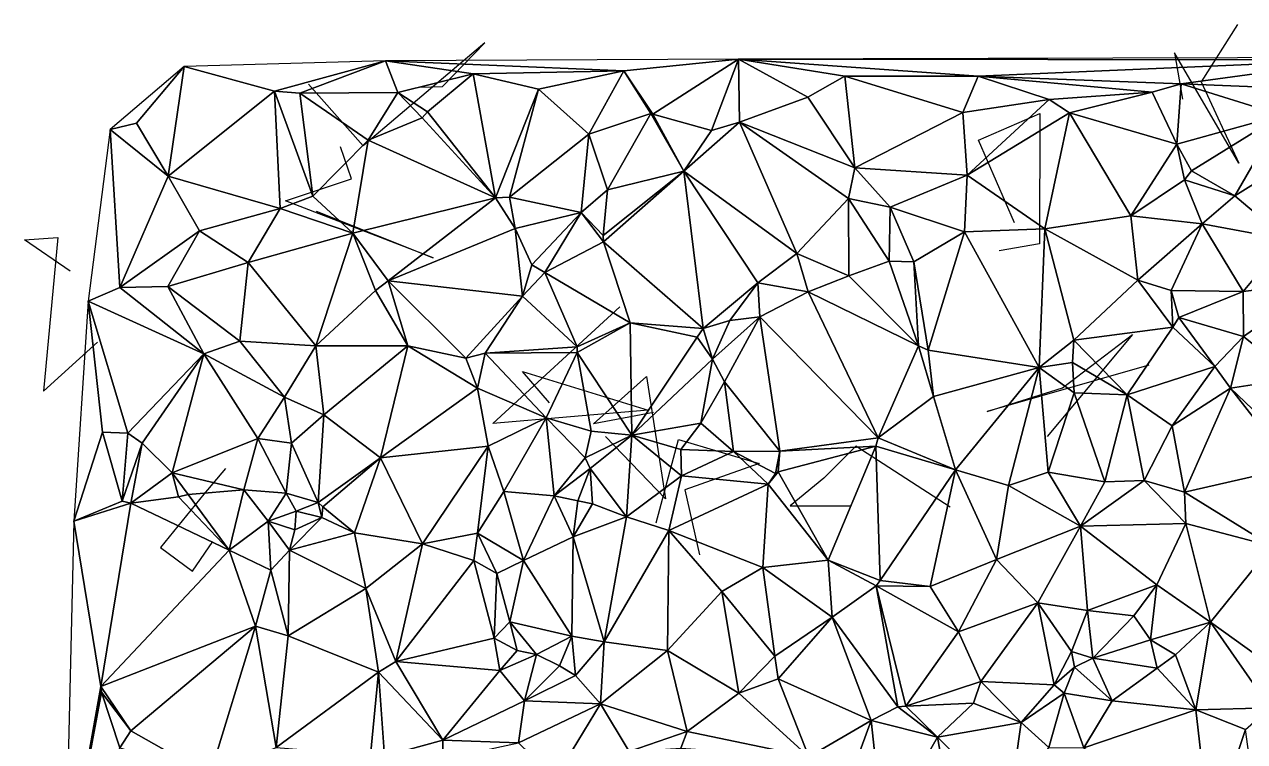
# Model space of a CAD drawing. Header units: metres. Extents: x -15.8 to 15.6, y -15.9 to 15.9.
# Drawn here: x -15.43 to -1.94, y 7.43 to 15.35 of the extents above; entities that cross this region are included whole.
import ezdxf

# ---------------------------------------------------------------- set-up
doc = ezdxf.new("R2010")
doc.units = ezdxf.units.M
doc.layers.add('CRACKS', color=1, linetype='Continuous')
doc.layers.add('STREET_MESH', color=7, linetype='Continuous')

msp = doc.modelspace()

# ---------------------------------------------------------------- linework, layer by layer
at = {"layer": 'CRACKS'}
for points in [[(-2.021, 15.354, 0.1), (-2.421, 14.719, 0.1), (-2.004, 13.82, 0.1), (-2.717, 15.04, 0.1), (-2.627, 14.529, 0.1)], [(-11.066, 14.661, 0.1), (-10.81, 14.669, 0.1), (-10.342, 15.149, 0.1), (-11.689, 14.01, 0.1), (-12.292, 14.694, 0.1)], [(-4.487, 13.162, 0.1), (-4.883, 14.075, 0.1), (-4.206, 14.37, 0.1), (-4.21, 12.929, 0.1), (-4.656, 12.851, 0.1)], [(-12.207, 13.288, 0.1), (-10.915, 12.775, 0.1), (-12.548, 13.404, 0.1), (-11.819, 13.647, 0.1), (-11.94, 14, 0.1)], [(-14.93, 12.627, 0.1), (-15.435, 12.973, 0.1), (-15.064, 12.998, 0.1), (-15.224, 11.301, 0.1), (-14.628, 11.842, 0.1)], [(-9.627, 11.169, 0.1), (-9.926, 11.518, 0.1), (-8.538, 11.088, 0.1), (-10.253, 10.941, 0.1), (-8.852, 12.232, 0.1)], [(-3, 11.587, 0.1), (-4.789, 11.076, 0.1), (-3.954, 11.335, 0.1), (-3.183, 11.926, 0.1), (-4.126, 10.8, 0.1)], [(-8.478, 11.065, 0.1), (-9.143, 10.937, 0.1), (-8.555, 11.461, 0.1), (-8.346, 10.111, 0.1), (-9.009, 10.797, 0.1)], [(-8.447, 9.845, 0.1), (-8.203, 10.766, 0.1), (-7.31, 10.499, 0.1), (-8.133, 10.208, 0.1), (-7.968, 9.49, 0.1)], [(-5.196, 10.018, 0.1), (-6.242, 10.692, 0.1), (-6.593, 10.336, 0.1), (-6.967, 10.032, 0.1), (-6.301, 10.031, 0.1)], [(-13.212, 10.446, 0.1), (-13.45, 10.16, 0.1), (-13.929, 9.573, 0.1), (-13.576, 9.311, 0.1), (-13.352, 9.637, 0.1)]]:
    msp.add_polyline3d(points, dxfattribs=at)
at = {"layer": 'STREET_MESH'}
for points in [[(-0.696, 14.964), (2.118, 14.997), (-7.539, 14.969)], [(-14.195, 14.263), (-13.667, 14.89), (-14.486, 14.192)], [(-14.195, 14.263), (-13.845, 13.675), (-13.667, 14.89)], [(-13.845, 13.675), (-12.668, 14.616), (-13.667, 14.89)], [(-12.668, 14.616), (-11.44, 14.951), (-13.667, 14.89)], [(-12.668, 14.616), (-12.389, 14.595), (-11.44, 14.951)], [(-12.389, 14.595), (-11.306, 14.603), (-11.44, 14.951)], [(-11.44, 14.951), (-8.806, 14.841), (-7.539, 14.969)], [(-11.306, 14.603), (-10.473, 14.806), (-11.44, 14.951)], [(-10.473, 14.806), (-8.806, 14.841), (-11.44, 14.951)], [(-8.806, 14.841), (-8.486, 14.363), (-7.539, 14.969)], [(-8.486, 14.363), (-7.835, 14.18), (-7.539, 14.969)], [(-7.835, 14.18), (-7.528, 14.274), (-7.539, 14.969)], [(-0.696, 14.964), (-7.539, 14.969), (-4.889, 14.783)], [(-7.539, 14.969), (-6.363, 14.782), (-4.889, 14.783)], [(-6.772, 14.55), (-6.363, 14.782), (-7.539, 14.969)], [(-7.528, 14.274), (-6.772, 14.55), (-7.539, 14.969)], [(-2.642, 14.696), (-0.696, 14.964), (-4.889, 14.783)], [(-0.696, 14.964), (-2.642, 14.696), (-1.267, 14.643)], [(-10.979, 14.386), (-10.473, 14.806), (-11.306, 14.603)], [(-10.473, 14.806), (-10.979, 14.386), (-10.225, 13.436)], [(-8.806, 14.841), (-10.473, 14.806), (-9.751, 14.639)], [(-9.751, 14.639), (-10.473, 14.806), (-10.225, 13.436)], [(-9.195, 14.139), (-8.806, 14.841), (-9.751, 14.639)], [(-8.508, 14.368), (-8.806, 14.841), (-9.195, 14.139)], [(-8.806, 14.841), (-8.508, 14.368), (-8.486, 14.363)], [(-6.363, 14.782), (-6.772, 14.55), (-6.25, 13.77)], [(-6.363, 14.782), (-5.058, 14.38), (-4.889, 14.783)], [(-6.363, 14.782), (-6.25, 13.77), (-5.058, 14.38)], [(-5.058, 14.38), (-4.101, 14.523), (-4.889, 14.783)], [(-2.963, 14.604), (-2.642, 14.696), (-4.889, 14.783)], [(-4.101, 14.523), (-2.963, 14.604), (-4.889, 14.783)], [(-12.668, 14.616), (-13.845, 13.675), (-12.606, 13.319)], [(-12.247, 13.456), (-12.668, 14.616), (-12.606, 13.319)], [(-12.668, 14.616), (-12.247, 13.456), (-12.389, 14.595)], [(-11.633, 14.074), (-11.306, 14.603), (-12.389, 14.595)], [(-12.247, 13.456), (-11.633, 14.074), (-12.389, 14.595)], [(-11.037, 14.323), (-11.306, 14.603), (-11.633, 14.074)], [(-11.037, 14.323), (-10.979, 14.386), (-11.306, 14.603)], [(-10.071, 13.446), (-9.751, 14.639), (-10.225, 13.436)], [(-10.071, 13.446), (-9.195, 14.139), (-9.751, 14.639)], [(-2.963, 14.604), (-4.101, 14.523), (-3.877, 14.378)], [(-2.69, 14.029), (-2.963, 14.604), (-3.877, 14.378)], [(-2.963, 14.604), (-2.69, 14.029), (-2.642, 14.696)], [(-2.69, 14.029), (-1.534, 14.35), (-2.642, 14.696)], [(-2.642, 14.696), (-1.534, 14.35), (-1.267, 14.643)], [(-6.772, 14.55), (-7.528, 14.274), (-6.25, 13.77)], [(-4.101, 14.523), (-5.058, 14.38), (-5.008, 13.687)], [(-3.877, 14.378), (-4.101, 14.523), (-5.008, 13.687)], [(-11.037, 14.323), (-11.633, 14.074), (-10.225, 13.436)], [(-10.979, 14.386), (-11.037, 14.323), (-10.225, 13.436)], [(-8.987, 13.524), (-8.508, 14.368), (-9.195, 14.139)], [(-8.508, 14.368), (-8.987, 13.524), (-8.141, 13.732)], [(-8.486, 14.363), (-8.508, 14.368), (-8.141, 13.732)], [(-7.835, 14.18), (-8.486, 14.363), (-8.141, 13.732)], [(-5.058, 14.38), (-6.25, 13.77), (-5.008, 13.687)], [(-4.149, 13.095), (-3.877, 14.378), (-5.008, 13.687)], [(-4.149, 13.095), (-3.201, 13.237), (-3.877, 14.378)], [(-3.201, 13.237), (-2.69, 14.029), (-3.877, 14.378)], [(-2.69, 14.029), (-2.53, 13.735), (-1.534, 14.35)], [(-1.534, 14.35), (-2.53, 13.735), (-2.048, 13.458)], [(-1.534, 14.35), (-2.048, 13.458), (-1.412, 13.856)], [(-14.73, 12.296), (-14.379, 12.447), (-14.486, 14.192)], [(-13.845, 13.675), (-14.195, 14.263), (-14.486, 14.192)], [(-14.379, 12.447), (-13.845, 13.675), (-14.486, 14.192)], [(-7.528, 14.274), (-8.141, 13.732), (-6.894, 12.82)], [(-7.528, 14.274), (-7.835, 14.18), (-8.141, 13.732)], [(-6.321, 13.429), (-7.528, 14.274), (-6.894, 12.82)], [(-7.528, 14.274), (-6.321, 13.429), (-6.25, 13.77)], [(-11.633, 14.074), (-12.247, 13.456), (-11.802, 13.046)], [(-10.225, 13.436), (-11.633, 14.074), (-11.802, 13.046)], [(-9.195, 14.139), (-10.071, 13.446), (-9.277, 13.273)], [(-8.987, 13.524), (-9.195, 14.139), (-9.277, 13.273)], [(-2.69, 14.029), (-3.201, 13.237), (-2.607, 13.636)], [(-2.53, 13.735), (-2.69, 14.029), (-2.607, 13.636)], [(-6.321, 13.429), (-5.862, 13.335), (-6.25, 13.77)], [(-6.25, 13.77), (-5.862, 13.335), (-5.008, 13.687)], [(-2.048, 13.458), (-1.48, 12.977), (-1.412, 13.856)], [(-13.5, 13.071), (-13.845, 13.675), (-14.379, 12.447)], [(-13.845, 13.675), (-13.5, 13.071), (-12.606, 13.319)], [(-9.033, 13.021), (-9.031, 12.952), (-8.141, 13.732)], [(-8.987, 13.524), (-9.033, 13.021), (-8.141, 13.732)], [(-9.031, 12.952), (-7.929, 11.994), (-8.141, 13.732)], [(-8.141, 13.732), (-7.324, 12.496), (-6.894, 12.82)], [(-7.929, 11.994), (-7.324, 12.496), (-8.141, 13.732)], [(-5.862, 13.335), (-5.04, 13.061), (-5.008, 13.687)], [(-5.04, 13.061), (-4.149, 13.095), (-5.008, 13.687)], [(-3.201, 13.237), (-2.41, 13.148), (-2.607, 13.636)], [(-2.048, 13.458), (-2.53, 13.735), (-2.607, 13.636)], [(-2.41, 13.148), (-2.048, 13.458), (-2.607, 13.636)], [(-9.033, 13.021), (-8.987, 13.524), (-9.277, 13.273)], [(-12.247, 13.456), (-12.606, 13.319), (-11.802, 13.046)], [(-11.412, 12.52), (-10.225, 13.436), (-11.802, 13.046)], [(-11.412, 12.52), (-10.009, 13.099), (-10.225, 13.436)], [(-10.009, 13.099), (-10.071, 13.446), (-10.225, 13.436)], [(-10.071, 13.446), (-10.009, 13.099), (-9.277, 13.273)], [(-6.317, 12.575), (-6.321, 13.429), (-6.894, 12.82)], [(-5.862, 13.335), (-6.321, 13.429), (-5.873, 12.736)], [(-6.321, 13.429), (-6.317, 12.575), (-5.873, 12.736)], [(-2.41, 13.148), (-1.48, 12.977), (-2.048, 13.458)], [(-13.5, 13.071), (-12.959, 12.722), (-12.606, 13.319)], [(-12.606, 13.319), (-12.959, 12.722), (-11.802, 13.046)], [(-10.009, 13.099), (-9.824, 12.697), (-9.277, 13.273)], [(-9.824, 12.697), (-9.679, 12.613), (-9.277, 13.273)], [(-9.679, 12.613), (-9.031, 12.952), (-9.277, 13.273)], [(-9.031, 12.952), (-9.033, 13.021), (-9.277, 13.273)], [(-5.599, 12.731), (-5.862, 13.335), (-5.873, 12.736)], [(-5.862, 13.335), (-5.599, 12.731), (-5.04, 13.061)], [(-3.201, 13.237), (-4.149, 13.095), (-3.122, 12.525)], [(-3.201, 13.237), (-3.122, 12.525), (-2.41, 13.148)], [(-9.925, 12.349), (-10.009, 13.099), (-11.412, 12.52)], [(-9.824, 12.697), (-10.009, 13.099), (-9.925, 12.349)], [(-4.149, 13.095), (-5.04, 13.061), (-4.213, 11.563)], [(-3.831, 11.865), (-4.149, 13.095), (-4.213, 11.563)], [(-4.149, 13.095), (-3.831, 11.865), (-3.122, 12.525)], [(-3.122, 12.525), (-2.752, 12.412), (-2.41, 13.148)], [(-2.41, 13.148), (-2.752, 12.412), (-1.959, 12.403)], [(-1.48, 12.977), (-2.41, 13.148), (-1.959, 12.403)], [(-13.5, 13.071), (-14.379, 12.447), (-13.847, 12.455)], [(-12.959, 12.722), (-13.5, 13.071), (-13.847, 12.455)], [(-12.959, 12.722), (-12.211, 11.799), (-11.802, 13.046)], [(-12.211, 11.799), (-11.554, 12.414), (-11.802, 13.046)], [(-11.554, 12.414), (-11.412, 12.52), (-11.802, 13.046)], [(-5.599, 12.731), (-5.439, 11.753), (-5.04, 13.061)], [(-5.04, 13.061), (-5.439, 11.753), (-4.213, 11.563)], [(-1.09, 12.509), (-1.48, 12.977), (-1.959, 12.403)], [(-9.031, 12.952), (-9.679, 12.613), (-8.736, 12.056)], [(-7.929, 11.994), (-9.031, 12.952), (-8.736, 12.056)], [(-7.324, 12.496), (-6.767, 12.396), (-6.894, 12.82)], [(-6.767, 12.396), (-6.317, 12.575), (-6.894, 12.82)], [(-13.051, 11.853), (-12.959, 12.722), (-13.847, 12.455)], [(-12.959, 12.722), (-13.051, 11.853), (-12.211, 11.799)], [(-9.679, 12.613), (-9.824, 12.697), (-9.925, 12.349)], [(-6.317, 12.575), (-5.548, 11.802), (-5.873, 12.736)], [(-5.548, 11.802), (-5.599, 12.731), (-5.873, 12.736)], [(-5.599, 12.731), (-5.548, 11.802), (-5.439, 11.753)], [(-9.322, 11.789), (-9.679, 12.613), (-9.925, 12.349)], [(-9.679, 12.613), (-9.322, 11.789), (-8.736, 12.056)], [(-5.548, 11.802), (-6.317, 12.575), (-6.767, 12.396)], [(-13.449, 11.711), (-14.379, 12.447), (-14.73, 12.296)], [(-14.379, 12.447), (-13.449, 11.711), (-13.847, 12.455)], [(-13.449, 11.711), (-13.051, 11.853), (-13.847, 12.455)], [(-11.554, 12.414), (-12.211, 11.799), (-11.193, 11.801)], [(-11.412, 12.52), (-11.554, 12.414), (-11.193, 11.801)], [(-10.555, 11.664), (-11.412, 12.52), (-11.193, 11.801)], [(-10.555, 11.664), (-9.925, 12.349), (-11.412, 12.52)], [(-7.929, 11.994), (-7.633, 12.081), (-7.324, 12.496)], [(-7.324, 12.496), (-7.633, 12.081), (-7.302, 12.12)], [(-6.767, 12.396), (-7.324, 12.496), (-7.302, 12.12)], [(-3.122, 12.525), (-3.831, 11.865), (-2.734, 12.007)], [(-2.752, 12.412), (-3.122, 12.525), (-2.734, 12.007)], [(-1.952, 11.905), (-1.09, 12.509), (-1.959, 12.403)], [(-1.952, 11.905), (-1.38, 11.442), (-1.09, 12.509)], [(-14.888, 9.862), (-14.572, 10.848), (-14.73, 12.296)], [(-14.572, 10.848), (-14.29, 10.837), (-14.73, 12.296)], [(-14.29, 10.837), (-13.449, 11.711), (-14.73, 12.296)], [(-10.555, 11.664), (-10.341, 11.721), (-9.925, 12.349)], [(-10.341, 11.721), (-9.322, 11.789), (-9.925, 12.349)], [(-5.993, 10.785), (-6.767, 12.396), (-7.302, 12.12)], [(-5.993, 10.785), (-5.548, 11.802), (-6.767, 12.396)], [(-2.752, 12.412), (-2.669, 12.115), (-1.959, 12.403)], [(-2.752, 12.412), (-2.734, 12.007), (-2.669, 12.115)], [(-2.669, 12.115), (-1.952, 11.905), (-1.959, 12.403)], [(-9.322, 11.789), (-9.321, 11.728), (-8.736, 12.056)], [(-9.321, 11.728), (-8.719, 10.812), (-8.736, 12.056)], [(-8.719, 10.812), (-7.995, 11.896), (-8.736, 12.056)], [(-7.995, 11.896), (-7.929, 11.994), (-8.736, 12.056)], [(-7.929, 11.994), (-7.825, 11.654), (-7.633, 12.081)], [(-7.633, 12.081), (-7.825, 11.654), (-7.302, 12.12)], [(-7.825, 11.654), (-7.694, 11.404), (-7.302, 12.12)], [(-7.694, 11.404), (-7.08, 10.636), (-7.302, 12.12)], [(-7.08, 10.636), (-5.993, 10.785), (-7.302, 12.12)], [(-2.734, 12.007), (-2.271, 11.572), (-2.669, 12.115)], [(-2.271, 11.572), (-1.952, 11.905), (-2.669, 12.115)], [(-8.719, 10.812), (-7.825, 11.654), (-7.995, 11.896)], [(-7.825, 11.654), (-7.929, 11.994), (-7.995, 11.896)], [(-2.734, 12.007), (-3.831, 11.865), (-3.24, 11.259)], [(-2.271, 11.572), (-2.734, 12.007), (-3.24, 11.259)], [(-1.952, 11.905), (-2.271, 11.572), (-2.098, 11.332)], [(-1.38, 11.442), (-1.952, 11.905), (-2.098, 11.332)], [(-13.449, 11.711), (-12.56, 11.233), (-13.051, 11.853)], [(-13.051, 11.853), (-12.56, 11.233), (-12.211, 11.799)], [(-12.56, 11.233), (-12.123, 11.037), (-12.211, 11.799)], [(-12.211, 11.799), (-12.123, 11.037), (-11.193, 11.801)], [(-12.123, 11.037), (-11.498, 10.563), (-11.193, 11.801)], [(-11.498, 10.563), (-10.423, 11.331), (-11.193, 11.801)], [(-10.423, 11.331), (-10.555, 11.664), (-11.193, 11.801)], [(-9.321, 11.728), (-9.322, 11.789), (-10.341, 11.721)], [(-5.548, 11.802), (-5.993, 10.785), (-5.382, 11.242)], [(-5.439, 11.753), (-5.548, 11.802), (-5.382, 11.242)], [(-5.439, 11.753), (-5.382, 11.242), (-4.213, 11.563)], [(-3.846, 11.617), (-3.831, 11.865), (-4.213, 11.563)], [(-3.831, 11.865), (-3.846, 11.617), (-3.24, 11.259)], [(-14.131, 10.723), (-13.449, 11.711), (-14.29, 10.837)], [(-13.449, 11.711), (-14.131, 10.723), (-13.8, 10.396)], [(-12.853, 10.776), (-13.449, 11.711), (-13.8, 10.396)], [(-12.853, 10.776), (-12.56, 11.233), (-13.449, 11.711)], [(-10.555, 11.664), (-10.423, 11.331), (-10.341, 11.721)], [(-10.423, 11.331), (-9.666, 11.003), (-10.341, 11.721)], [(-9.666, 11.003), (-9.321, 11.728), (-10.341, 11.721)], [(-9.666, 11.003), (-9.167, 10.858), (-9.321, 11.728)], [(-9.167, 10.858), (-8.719, 10.812), (-9.321, 11.728)], [(-7.954, 10.945), (-7.825, 11.654), (-8.719, 10.812)], [(-7.694, 11.404), (-7.825, 11.654), (-7.954, 10.945)], [(-3.827, 11.282), (-3.846, 11.617), (-4.213, 11.563)], [(-3.846, 11.617), (-3.827, 11.282), (-3.24, 11.259)], [(-5.382, 11.242), (-5.139, 10.429), (-4.213, 11.563)], [(-5.139, 10.429), (-4.553, 10.258), (-4.213, 11.563)], [(-4.553, 10.258), (-4.112, 10.405), (-4.213, 11.563)], [(-4.112, 10.405), (-3.827, 11.282), (-4.213, 11.563)], [(-2.744, 10.916), (-2.271, 11.572), (-3.24, 11.259)], [(-2.271, 11.572), (-2.744, 10.916), (-2.098, 11.332)], [(-7.595, 10.632), (-7.694, 11.404), (-7.954, 10.945)], [(-7.694, 11.404), (-7.595, 10.632), (-7.08, 10.636)], [(-1.289, 10.561), (-1.38, 11.442), (-2.098, 11.332)], [(-12.56, 11.233), (-12.853, 10.776), (-12.481, 10.725)], [(-12.123, 11.037), (-12.56, 11.233), (-12.481, 10.725)], [(-10.307, 10.692), (-10.423, 11.331), (-11.498, 10.563)], [(-10.423, 11.331), (-10.307, 10.692), (-9.666, 11.003)], [(-5.993, 10.785), (-5.139, 10.429), (-5.382, 11.242)], [(-3.487, 10.296), (-3.827, 11.282), (-4.112, 10.405)], [(-3.827, 11.282), (-3.487, 10.296), (-3.24, 11.259)], [(-3.487, 10.296), (-3.051, 10.311), (-3.24, 11.259)], [(-3.051, 10.311), (-2.744, 10.916), (-3.24, 11.259)], [(-2.744, 10.916), (-2.607, 10.184), (-2.098, 11.332)], [(-2.607, 10.184), (-1.413, 10.455), (-2.098, 11.332)], [(-1.413, 10.455), (-1.289, 10.561), (-2.098, 11.332)], [(-12.187, 10.07), (-12.123, 11.037), (-12.481, 10.725)], [(-12.123, 11.037), (-12.187, 10.07), (-11.498, 10.563)], [(-9.666, 11.003), (-10.307, 10.692), (-10.133, 10.19)], [(-9.575, 10.142), (-9.666, 11.003), (-10.133, 10.19)], [(-9.235, 10.563), (-9.167, 10.858), (-9.666, 11.003)], [(-9.575, 10.142), (-9.235, 10.563), (-9.666, 11.003)], [(-8.177, 10.655), (-7.954, 10.945), (-8.719, 10.812)], [(-8.177, 10.655), (-7.595, 10.632), (-7.954, 10.945)], [(-14.888, 9.862), (-14.352, 10.082), (-14.572, 10.848)], [(-14.572, 10.848), (-14.352, 10.082), (-14.29, 10.837)], [(-14.352, 10.082), (-14.131, 10.723), (-14.29, 10.837)], [(-9.167, 10.858), (-9.235, 10.563), (-8.719, 10.812)], [(-9.235, 10.563), (-9.179, 10.443), (-8.719, 10.812)], [(-9.179, 10.443), (-8.777, 9.909), (-8.719, 10.812)], [(-8.719, 10.812), (-8.777, 9.909), (-8.169, 10.364)], [(-8.177, 10.655), (-8.719, 10.812), (-8.169, 10.364)], [(-3.051, 10.311), (-2.607, 10.184), (-2.744, 10.916)], [(-14.352, 10.082), (-14.258, 10.06), (-14.131, 10.723)], [(-14.131, 10.723), (-14.258, 10.06), (-13.8, 10.396)], [(-13.007, 10.208), (-12.853, 10.776), (-13.8, 10.396)], [(-13.007, 10.208), (-12.539, 10.172), (-12.853, 10.776)], [(-12.853, 10.776), (-12.539, 10.172), (-12.481, 10.725)], [(-12.539, 10.172), (-12.187, 10.07), (-12.481, 10.725)], [(-11.032, 9.613), (-10.307, 10.692), (-11.498, 10.563)], [(-10.426, 9.728), (-10.307, 10.692), (-11.032, 9.613)], [(-10.307, 10.692), (-10.426, 9.728), (-10.133, 10.19)], [(-7.08, 10.636), (-7.1, 10.408), (-6.02, 10.693)], [(-7.1, 10.408), (-6.545, 9.431), (-6.02, 10.693)], [(-5.993, 10.785), (-7.08, 10.636), (-6.02, 10.693)], [(-6.545, 9.431), (-5.972, 9.205), (-6.02, 10.693)], [(-5.139, 10.429), (-5.993, 10.785), (-6.02, 10.693)], [(-5.972, 9.205), (-5.139, 10.429), (-6.02, 10.693)], [(-12.187, 10.07), (-12.133, 10.021), (-11.498, 10.563)], [(-12.133, 10.021), (-11.784, 9.735), (-11.498, 10.563)], [(-11.784, 9.735), (-11.032, 9.613), (-11.498, 10.563)], [(-9.575, 10.142), (-9.179, 10.443), (-9.235, 10.563)], [(-7.595, 10.632), (-8.177, 10.655), (-8.169, 10.364)], [(-7.21, 10.271), (-7.595, 10.632), (-8.169, 10.364)], [(-7.595, 10.632), (-7.13, 10.391), (-7.08, 10.636)], [(-7.13, 10.391), (-7.595, 10.632), (-7.21, 10.271)], [(-7.13, 10.391), (-7.1, 10.408), (-7.08, 10.636)], [(-14.258, 10.06), (-13.732, 10.13), (-13.8, 10.396)], [(-13.732, 10.13), (-13.625, 10.157), (-13.8, 10.396)], [(-13.625, 10.157), (-13.007, 10.208), (-13.8, 10.396)], [(-9.179, 10.443), (-9.575, 10.142), (-9.315, 10.087)], [(-9.153, 10.053), (-9.179, 10.443), (-9.315, 10.087)], [(-8.777, 9.909), (-9.179, 10.443), (-9.153, 10.053)], [(-7.1, 10.408), (-7.13, 10.391), (-7.21, 10.271)], [(-6.545, 9.431), (-7.1, 10.408), (-7.21, 10.271)], [(-5.972, 9.205), (-5.419, 9.141), (-5.139, 10.429)], [(-5.139, 10.429), (-5.419, 9.141), (-4.684, 9.439)], [(-5.139, 10.429), (-4.684, 9.439), (-4.553, 10.258)], [(-3.758, 9.807), (-4.112, 10.405), (-4.553, 10.258)], [(-3.758, 9.807), (-3.487, 10.296), (-4.112, 10.405)], [(-1.413, 10.455), (-2.607, 10.184), (-1.642, 9.586)], [(-8.777, 9.909), (-8.31, 9.759), (-8.169, 10.364)], [(-8.31, 9.759), (-7.21, 10.271), (-8.169, 10.364)], [(-7.27, 9.349), (-7.21, 10.271), (-8.31, 9.759)], [(-7.27, 9.349), (-6.545, 9.431), (-7.21, 10.271)], [(-4.684, 9.439), (-3.758, 9.807), (-4.553, 10.258)], [(-3.051, 10.311), (-3.758, 9.807), (-2.592, 9.838)], [(-3.051, 10.311), (-3.487, 10.296), (-3.758, 9.807)], [(-2.607, 10.184), (-3.051, 10.311), (-2.592, 9.838)], [(-13.169, 9.543), (-13.732, 10.13), (-14.258, 10.06)], [(-13.732, 10.13), (-13.169, 9.543), (-13.625, 10.157)], [(-13.169, 9.543), (-13.007, 10.208), (-13.625, 10.157)], [(-12.738, 9.862), (-13.007, 10.208), (-13.169, 9.543)], [(-12.738, 9.862), (-12.539, 10.172), (-13.007, 10.208)], [(-12.539, 10.172), (-12.738, 9.862), (-12.429, 9.972)], [(-12.539, 10.172), (-12.429, 9.972), (-12.187, 10.07)], [(-10.426, 9.728), (-9.916, 9.428), (-10.133, 10.19)], [(-9.916, 9.428), (-9.575, 10.142), (-10.133, 10.19)], [(-9.367, 9.691), (-9.575, 10.142), (-9.916, 9.428)], [(-9.575, 10.142), (-9.367, 9.691), (-9.315, 10.087)], [(-1.642, 9.586), (-2.607, 10.184), (-2.592, 9.838)], [(-14.258, 10.06), (-14.352, 10.082), (-14.888, 9.862)], [(-14.588, 8.035), (-14.258, 10.06), (-14.888, 9.862)], [(-14.588, 8.035), (-13.169, 9.543), (-14.258, 10.06)], [(-12.429, 9.972), (-12.145, 9.902), (-12.187, 10.07)], [(-12.145, 9.902), (-12.133, 10.021), (-12.187, 10.07)], [(-12.133, 10.021), (-12.145, 9.902), (-11.784, 9.735)], [(-9.367, 9.691), (-9.153, 10.053), (-9.315, 10.087)], [(-9.367, 9.691), (-8.777, 9.909), (-9.153, 10.053)], [(-14.588, 8.035), (-14.888, 9.862), (-14.983, 5.82)], [(-12.71, 9.321), (-12.738, 9.862), (-13.169, 9.543)], [(-12.738, 9.862), (-12.445, 9.766), (-12.429, 9.972)], [(-12.738, 9.862), (-12.71, 9.321), (-12.505, 9.541)], [(-12.445, 9.766), (-12.738, 9.862), (-12.505, 9.541)], [(-12.145, 9.902), (-12.505, 9.541), (-11.784, 9.735)], [(-12.145, 9.902), (-12.445, 9.766), (-12.505, 9.541)], [(-12.445, 9.766), (-12.145, 9.902), (-12.429, 9.972)], [(-9.367, 9.691), (-9.023, 8.528), (-8.777, 9.909)], [(-8.777, 9.909), (-9.023, 8.528), (-8.31, 9.759)], [(-12.505, 9.541), (-11.66, 9.118), (-11.784, 9.735)], [(-11.66, 9.118), (-11.032, 9.613), (-11.784, 9.735)], [(-10.466, 9.428), (-10.426, 9.728), (-11.032, 9.613)], [(-10.21, 9.283), (-10.426, 9.728), (-10.466, 9.428)], [(-10.426, 9.728), (-10.21, 9.283), (-9.916, 9.428)], [(-9.023, 8.528), (-8.325, 8.432), (-8.31, 9.759)], [(-8.325, 8.432), (-7.722, 9.085), (-8.31, 9.759)], [(-7.722, 9.085), (-7.27, 9.349), (-8.31, 9.759)], [(-4.229, 8.959), (-3.758, 9.807), (-4.684, 9.439)], [(-4.229, 8.959), (-3.679, 8.873), (-3.758, 9.807)], [(-3.758, 9.807), (-2.912, 9.16), (-2.592, 9.838)], [(-3.679, 8.873), (-2.912, 9.16), (-3.758, 9.807)], [(-2.912, 9.16), (-2.317, 8.747), (-2.592, 9.838)], [(-2.317, 8.747), (-1.642, 9.586), (-2.592, 9.838)], [(-11.032, 9.613), (-11.66, 9.118), (-11.328, 8.31)], [(-10.466, 9.428), (-11.032, 9.613), (-11.328, 8.31)], [(-9.367, 9.691), (-9.916, 9.428), (-9.382, 8.591)], [(-9.023, 8.528), (-9.367, 9.691), (-9.382, 8.591)], [(-1.642, 9.586), (-2.317, 8.747), (-1.297, 8.012)], [(-13.169, 9.543), (-14.588, 8.035), (-12.878, 8.702)], [(-12.71, 9.321), (-13.169, 9.543), (-12.878, 8.702)], [(-12.505, 9.541), (-12.71, 9.321), (-12.517, 8.596)], [(-12.505, 9.541), (-12.517, 8.596), (-11.66, 9.118)], [(-12.517, 8.596), (-12.71, 9.321), (-12.878, 8.702)], [(-10.241, 8.57), (-10.466, 9.428), (-11.328, 8.31)], [(-10.241, 8.57), (-10.21, 9.283), (-10.466, 9.428)], [(-10.21, 9.283), (-10.066, 8.749), (-9.916, 9.428)], [(-9.916, 9.428), (-10.066, 8.749), (-9.382, 8.591)], [(-7.722, 9.085), (-7.136, 8.37), (-7.27, 9.349)], [(-6.503, 8.801), (-6.545, 9.431), (-7.27, 9.349)], [(-7.136, 8.37), (-6.503, 8.801), (-7.27, 9.349)], [(-5.972, 9.205), (-6.545, 9.431), (-6.016, 9.147)], [(-6.545, 9.431), (-6.503, 8.801), (-6.016, 9.147)], [(-4.684, 9.439), (-5.419, 9.141), (-5.104, 8.64)], [(-4.229, 8.959), (-4.684, 9.439), (-5.104, 8.64)], [(-10.066, 8.749), (-10.21, 9.283), (-10.241, 8.57)], [(-5.419, 9.141), (-5.972, 9.205), (-6.016, 9.147)], [(-11.66, 9.118), (-12.517, 8.596), (-11.52, 8.194)], [(-11.328, 8.31), (-11.66, 9.118), (-11.52, 8.194)], [(-7.535, 7.961), (-7.722, 9.085), (-8.325, 8.432)], [(-7.136, 8.37), (-7.722, 9.085), (-7.535, 7.961)], [(-6.503, 8.801), (-5.775, 7.808), (-6.016, 9.147)], [(-5.104, 8.64), (-6.016, 9.147), (-5.687, 7.818)], [(-6.016, 9.147), (-5.775, 7.808), (-5.687, 7.818)], [(-5.419, 9.141), (-6.016, 9.147), (-5.104, 8.64)], [(-3.679, 8.873), (-3.168, 8.815), (-2.912, 9.16)], [(-2.912, 9.16), (-3.168, 8.815), (-2.981, 8.551)], [(-2.317, 8.747), (-2.912, 9.16), (-2.981, 8.551)], [(-4.858, 8.091), (-4.229, 8.959), (-5.104, 8.64)], [(-4.046, 8.052), (-4.229, 8.959), (-4.858, 8.091)], [(-4.229, 8.959), (-4.046, 8.052), (-3.857, 8.42)], [(-3.679, 8.873), (-4.229, 8.959), (-3.857, 8.42)], [(-7.136, 8.37), (-7.101, 8.12), (-6.503, 8.801)], [(-6.503, 8.801), (-7.101, 8.12), (-6.07, 7.657)], [(-6.503, 8.801), (-6.07, 7.657), (-5.775, 7.808)], [(-3.62, 8.349), (-3.679, 8.873), (-3.857, 8.42)], [(-3.168, 8.815), (-3.679, 8.873), (-3.62, 8.349)], [(-3.168, 8.815), (-3.62, 8.349), (-2.981, 8.551)], [(-12.878, 8.702), (-14.588, 8.035), (-14.259, 7.544)], [(-13.385, 7.051), (-12.878, 8.702), (-14.259, 7.544)], [(-12.878, 8.702), (-13.385, 7.051), (-12.651, 7.361)], [(-12.517, 8.596), (-12.878, 8.702), (-12.651, 7.361)], [(-9.987, 8.434), (-10.066, 8.749), (-10.241, 8.57)], [(-10.066, 8.749), (-9.772, 8.388), (-9.382, 8.591)], [(-9.772, 8.388), (-10.066, 8.749), (-9.987, 8.434)], [(-4.858, 8.091), (-5.104, 8.64), (-5.687, 7.818)], [(-2.704, 8.383), (-2.317, 8.747), (-2.981, 8.551)], [(-2.317, 8.747), (-2.704, 8.383), (-2.481, 7.777)], [(-1.658, 7.799), (-2.317, 8.747), (-2.481, 7.777)], [(-2.317, 8.747), (-1.658, 7.799), (-1.297, 8.012)], [(-12.517, 8.596), (-12.651, 7.361), (-11.52, 8.194)], [(-10.178, 8.21), (-10.241, 8.57), (-11.328, 8.31)], [(-10.178, 8.21), (-9.987, 8.434), (-10.241, 8.57)], [(-9.772, 8.388), (-9.518, 8.263), (-9.382, 8.591)], [(-9.518, 8.263), (-9.34, 8.156), (-9.382, 8.591)], [(-9.34, 8.156), (-9.023, 8.528), (-9.382, 8.591)], [(-9.023, 8.528), (-9.34, 8.156), (-9.063, 7.843)], [(-8.325, 8.432), (-9.023, 8.528), (-9.063, 7.843)], [(-3.62, 8.349), (-2.908, 8.239), (-2.981, 8.551)], [(-2.908, 8.239), (-2.704, 8.383), (-2.981, 8.551)], [(-9.772, 8.388), (-9.987, 8.434), (-10.178, 8.21)], [(-9.772, 8.388), (-10.178, 8.21), (-9.905, 7.876)], [(-9.518, 8.263), (-9.772, 8.388), (-9.905, 7.876)], [(-8.325, 8.432), (-9.063, 7.843), (-8.106, 7.537)], [(-7.535, 7.961), (-8.325, 8.432), (-8.106, 7.537)], [(-7.101, 8.12), (-7.136, 8.37), (-7.535, 7.961)], [(-4.046, 8.052), (-3.822, 8.249), (-3.857, 8.42)], [(-3.822, 8.249), (-3.62, 8.349), (-3.857, 8.42)], [(-2.704, 8.383), (-2.908, 8.239), (-2.481, 7.777)], [(-10.806, 7.44), (-11.328, 8.31), (-11.52, 8.194)], [(-10.806, 7.44), (-10.178, 8.21), (-11.328, 8.31)], [(-9.34, 8.156), (-9.518, 8.263), (-9.905, 7.876)], [(-3.938, 7.961), (-3.822, 8.249), (-4.046, 8.052)], [(-3.938, 7.961), (-3.405, 7.876), (-3.822, 8.249)], [(-3.405, 7.876), (-3.62, 8.349), (-3.822, 8.249)], [(-3.62, 8.349), (-3.405, 7.876), (-2.908, 8.239)], [(-2.908, 8.239), (-3.405, 7.876), (-2.481, 7.777)], [(-12.651, 7.361), (-11.607, 7.274), (-11.52, 8.194)], [(-11.607, 7.274), (-11.451, 7.265), (-11.52, 8.194)], [(-11.451, 7.265), (-10.806, 7.44), (-11.52, 8.194)], [(-10.178, 8.21), (-10.806, 7.44), (-9.905, 7.876)], [(-9.34, 8.156), (-9.905, 7.876), (-9.063, 7.843)], [(-7.101, 8.12), (-7.535, 7.961), (-6.762, 7.256)], [(-6.07, 7.657), (-7.101, 8.12), (-6.762, 7.256)], [(-14.582, 7.971), (-14.588, 8.035), (-14.983, 5.82)], [(-14.38, 7.357), (-14.582, 7.971), (-14.983, 5.82)], [(-14.588, 8.035), (-14.582, 7.971), (-14.259, 7.544)], [(-14.582, 7.971), (-14.38, 7.357), (-14.259, 7.544)], [(-6.762, 7.256), (-7.535, 7.961), (-8.106, 7.537)], [(-4.938, 7.852), (-4.858, 8.091), (-5.687, 7.818)], [(-4.414, 7.638), (-4.858, 8.091), (-4.938, 7.852)], [(-4.414, 7.638), (-4.046, 8.052), (-4.858, 8.091)], [(-3.938, 7.961), (-4.046, 8.052), (-4.414, 7.638)], [(-10.806, 7.44), (-9.971, 7.411), (-9.905, 7.876)], [(-9.905, 7.876), (-9.971, 7.411), (-9.063, 7.843)], [(-9.971, 7.411), (-9.564, 7.016), (-9.063, 7.843)], [(-9.564, 7.016), (-8.746, 7.317), (-9.063, 7.843)], [(-9.063, 7.843), (-8.746, 7.317), (-8.106, 7.537)], [(-5.338, 7.474), (-4.938, 7.852), (-5.687, 7.818)], [(-5.338, 7.474), (-4.414, 7.638), (-4.938, 7.852)], [(-3.938, 7.961), (-4.414, 7.638), (-4.108, 7.36)], [(-3.721, 7.358), (-3.938, 7.961), (-4.108, 7.36)], [(-3.405, 7.876), (-3.938, 7.961), (-3.721, 7.358)], [(-3.405, 7.876), (-3.721, 7.358), (-2.481, 7.777)], [(-5.775, 7.808), (-6.07, 7.657), (-5.338, 7.474)], [(-5.775, 7.808), (-5.338, 7.474), (-5.687, 7.818)], [(-3.721, 7.358), (-2.323, 6.396), (-2.481, 7.777)], [(-1.932, 7.56), (-1.658, 7.799), (-2.481, 7.777)], [(-2.323, 6.396), (-1.932, 7.56), (-2.481, 7.777)], [(-6.07, 7.657), (-6.762, 7.256), (-6.458, 6.6)], [(-5.939, 6.423), (-6.07, 7.657), (-6.458, 6.6)], [(-5.338, 7.474), (-6.07, 7.657), (-5.939, 6.423)], [(-4.414, 7.638), (-5.338, 7.474), (-4.547, 6.674)], [(-4.414, 7.638), (-4.547, 6.674), (-4.108, 7.36)], [(-1.932, 7.56), (-2.323, 6.396), (-1.796, 6.563)], [(-14.38, 7.357), (-13.385, 7.051), (-14.259, 7.544)], [(-10.806, 7.44), (-11.451, 7.265), (-10.809, 7.233)], [(-9.971, 7.411), (-10.806, 7.44), (-10.809, 7.233)], [(-8.746, 7.317), (-8.177, 7.352), (-8.106, 7.537)], [(-8.177, 7.352), (-6.762, 7.256), (-8.106, 7.537)], [(-5.338, 7.474), (-5.939, 6.423), (-5.095, 6.116)], [(-4.547, 6.674), (-5.338, 7.474), (-5.095, 6.116)]]:
    msp.add_3dface(points, dxfattribs=at)

doc.saveas('drawing.dxf')
